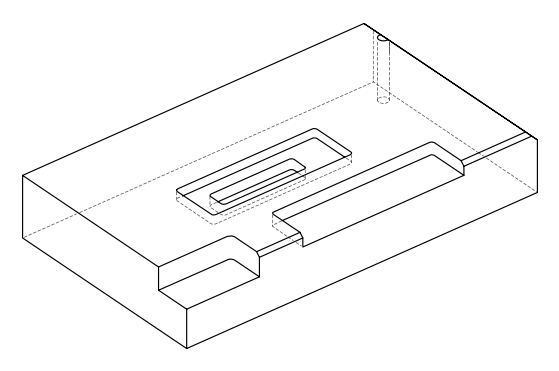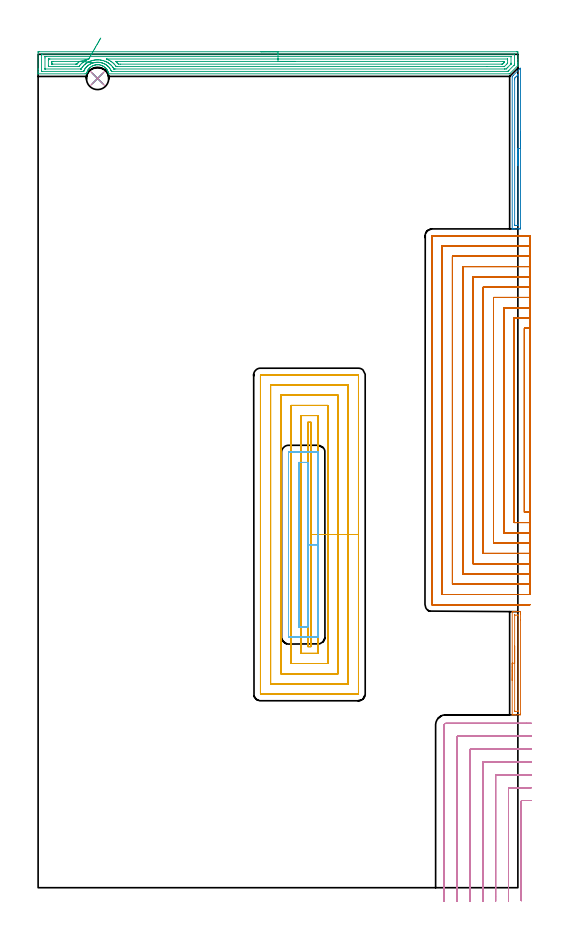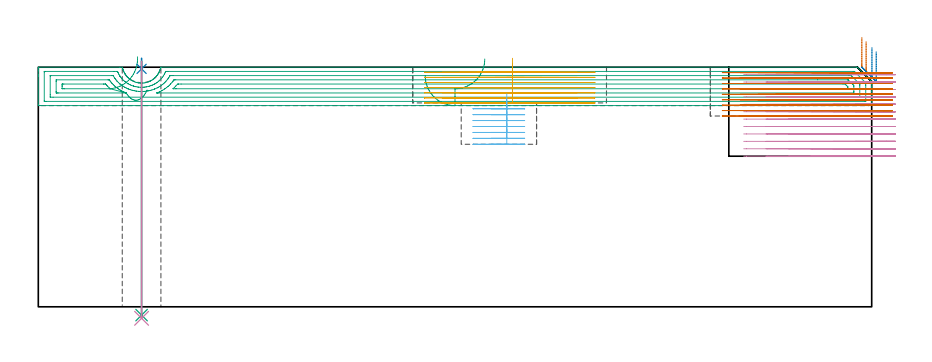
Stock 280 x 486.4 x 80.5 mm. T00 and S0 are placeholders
(PLAN: 10 operations, 6 tool changes, 168.1 min)
(1 AREA_MILL | FG_CHAMFER_SURFACE | UGT0205_001 | 1.14 min | 768 mm3)
(2 AREA_MILL_1 | FG_CHAMFER_SURFACE_1 | UGT0205_001 | 1.65 min | 1153 mm3)
(3 AREA_MILL_2 | FG_CHAMFER_SURFACE_2 | UGT0205_001 | 11.44 min | 23224 mm3)
(4 MILL_CORNER_NOTCH_RECTANGULAR | CORNER_NOTCH_RECTANGULAR | NXT0201_013 | Follow Part, ap 2.5, ae 75% | 20.59 min | 144567 mm3)
(5 MILL_RECTANGULAR_POCKET | POCKET_RECTANGULAR_STRAIGHT | UGT0201_125 | Follow Part, ap 1.975, ae 75% | 32.09 min | 151438 mm3)
(6 MILL_RECTANGULAR_POCKET_1 | POCKET_RECTANGULAR_STRAIGHT_1 | UGT0201_007 | Follow Part, ap 2, ae 75% | 7 min | 40608 mm3)
(7 MILL_SLOT | SLOT_PARTIAL_RECTANGULAR | UGT0201_007 | Follow Part, ap 2, ae 75% | 93.43 min | 198413 mm3)
(8 SPOT_DRILL | STEP1HOLE | NXT0321_9005460120000 | 0.03 min | 9 mm3)
(9 DRILL_THROUGH_HOLE_INTO_CENTER | STEP1HOLE | NXT0301_042 | 0.34 min | 3145 mm3)
(10 DRILL_TO_ENLARGE_THROUGH_HOLE | STEP1HOLE | NXT0301_101 | 0.35 min | 7382 mm3)
(TOOL UGT0205_001 | Chamfer Mill 20 x 3 x 45 deg. | D20 FL50 Z2)
(TOOL NXT0201_013 | ENDMILL 10mm | D10 FL30 Z4)
(TOOL UGT0201_125 | Carbide End Mill 7.9 | D7.9 FL15 Z4)
(TOOL UGT0201_007 | End Mill 8 mm | D8 FL19 Z4)
(TOOL NXT0321_9005460120000 | NC Spot Drill, 142deg, 12mm, Carbide, Uncoated | D12 PA142 FL30 Z2)
(TOOL NXT0301_042 | Carbide Drill 7.1mm [860.1-0710-057A1-MM 2214] | D7.1 PA140 FL85 Z2)
(TOOL NXT0301_101 | Carbide Drill 13mm [860.1-1300-104A1-MM 2214] | D13 PA140 FL123 Z2)
(OP 1 AREA_MILL)
G17 G21 G94 G90
T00 M6
G54
G17 G0 G90 X276.7 Y121. S1061 M3
G43 Z90.5 H0
G94 G1 Y121.038 Z89.628 F250.
Y121.152 Z88.763
Y121.341 Z87.912
Y121.603 Z87.08
Y121.937 Z86.274
Y122.34 Z85.5
Y122.809 Z84.764
Y123.34 Z84.072
Y123.929 Z83.429
Y124.572 Z82.839
Y125.264 Z82.308
Y126. Z81.84
Y126.774 Z81.437
Y127.58 Z81.103
Y128.412 Z80.841
Y129.264 Z80.652
Y130.128 Z80.538
Y131. Z80.5
Y160.928
X276.702 Y161.09 Z80.488
X276.762 Y161.093 Z80.43
X277.172 Y161.1 Z80.027
X277.52 Z79.679
X278.207 Z78.988
X279.443 Z77.754
X279.993 Z77.201
X280.611 Z76.584
X280.886 Y161.099 Z76.309
X281.492 Y161.094 Z75.704
X281.494 Y161.09 Z75.702
X281.499 Y160.482 Z75.701
X281.5 Y159.867 Z75.7
Y156.238
X281.499 Y101.518 Z75.701
X281.494 Y100.91 Z75.702
X281.492 Y100.906 Z75.704
X280.886 Y100.9 Z76.309
X280.611 Z76.584
X279.993 Z77.201
X278.55 Z78.646
X278.207 Z78.988
X277.52 Z79.679
X277.172 Z80.027
X276.764 Z80.427
X276.708 Z80.482
X276.703 Y100.907 Z80.488
X276.7 Y101.072 Z80.5
Y131.
X278.114 Z79.086
X278.115 Y158.787 Z79.085
X278.116 Y158.88 Z79.084
X278.121 Y159.065 Z79.079
X278.125 Y159.092 Z79.075
X278.132 Y159.094 Z79.068
X278.156 Y159.097 Z79.044
X278.207 Y159.099 Z78.993
X279.589 Z77.611
X279.993 Y159.095 Z77.207
X280.05 Y159.092 Z77.15
X280.079 Y159.088 Z77.121
X280.086 Y158.695 Z77.114
X280.085 Y103.213 Z77.115
X280.084 Y103.12 Z77.116
X280.079 Y102.936 Z77.121
X280.075 Y102.908 Z77.125
X280.068 Y102.906 Z77.132
X280.044 Y102.903 Z77.156
X279.993 Y102.901 Z77.207
X278.611 Z78.589
X278.207 Y102.905 Z78.993
X278.15 Y102.909 Z79.05
X278.121 Y102.913 Z79.079
X278.115 Y103.305 Z79.085
X278.114 Y131. Z79.086
Y131.872 Z79.124
Y132.737 Z79.238
Y133.588 Z79.426
Y134.42 Z79.689
Y135.226 Z80.023
Y136. Z80.425
Y136.736 Z80.894
Y137.428 Z81.425
Y138.071 Z82.015
Y138.66 Z82.658
Y139.192 Z83.35
Y139.66 Z84.086
Y140.063 Z84.86
Y140.397 Z85.666
Y140.659 Z86.498
Y140.848 Z87.349
Y140.962 Z88.214
Y141. Z89.086
G0 Z90.5
M5
M2
(OP 2 AREA_MILL_1)
G17 G21 G94 G90
T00 M6
G54
G17 G0 G90 X281.5 Y441.4 S1061 M3
G43 Z90.5 H0
Z85.7
G94 G1 Y441.362 Z84.828 F250.
Y441.248 Z83.964
Y441.059 Z83.112
Y440.797 Z82.28
Y440.463 Z81.474
Y440.06 Z80.7
Y439.591 Z79.964
Y439.06 Z79.272
Y438.471 Z78.629
Y437.828 Z78.04
Y437.136 Z77.508
Y436.4 Z77.04
Y435.626 Z76.637
Y434.82 Z76.303
Y433.988 Z76.041
Y433.136 Z75.852
Y432.271 Z75.738
Y431.4 Z75.7
Y385.36
X281.498 Y385.081 Z75.702
X281.491 Y384.507 Z75.705
X281.466 Y384.503 Z75.729
X280.886 Y384.5 Z76.308
X280.266 Z76.931
X279.993 Z77.204
X278.207 Z78.988
X277.661 Z79.538
X277.075 Z80.124
X276.751 Z80.44
X276.708 Z80.482
X276.703 Y384.507 Z80.488
X276.7 Y384.636 Z80.5
Y473.265
X276.704 Y473.505 Z80.49
X277.355 Y474.155 Z79.844
X281.215 Y478.015 Z75.983
X281.333 Y478.133 Z75.864
X281.492 Y478.288 Z75.706
X281.496 Y478.233 Z75.703
X281.5 Y478.071 Z75.7
Y478.015
Y431.4
X280.086 Z77.114
X280.085 Y386.771 Z77.115
X280.083 Y386.678 Z77.117
X280.077 Y386.51 Z77.123
X279.993 Y386.508 Z77.207
X279.463 Y386.501 Z77.737
X279.1 Y386.5 Z78.1
X278.571 Z78.629
X278.207 Y386.503 Z78.993
X278.155 Y386.506 Z79.045
X278.129 Y386.509 Z79.071
X278.121 Y386.587 Z79.079
X278.116 Y386.771 Z79.084
X278.115 Y386.863 Z79.085
X278.114 Y471.575 Z79.086
X278.12 Y472.374 Z79.08
X278.121 Y472.459 Z79.079
X278.207 Y472.551 Z78.993
X278.562 Y472.911 Z78.638
X278.914 Y473.265 Z78.286
X279.805 Y474.155 Z77.395
X279.9 Y474.249 Z77.3
X279.993 Y474.337 Z77.207
X280.079 Y474.414 Z77.121
X280.083 Y474.248 Z77.117
X280.085 Y474.155 Z77.115
X280.086 Y431.4 Z77.114
Y430.528 Z77.152
Y429.663 Z77.266
Y428.812 Z77.455
Y427.98 Z77.717
Y427.174 Z78.051
Y426.4 Z78.454
Y425.664 Z78.923
Y424.972 Z79.454
Y424.329 Z80.043
Y423.739 Z80.686
Y423.208 Z81.378
Y422.74 Z82.114
Y422.337 Z82.888
Y422.003 Z83.694
Y421.741 Z84.526
Y421.552 Z85.378
Y421.438 Z86.243
Y421.4 Z87.114
G0 Z90.5
M5
M2
(OP 3 AREA_MILL_2)
G17 G21 G94 G90
T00 M6
G54
G17 G0 G90 X130. Y487.9 S1061 M3
G43 Z90.5 H0
Z77.6
G94 G1 X130.038 Z76.728 F250.
X130.152 Z75.864
X130.341 Z75.012
X130.603 Z74.18
X130.937 Z73.374
X131.34 Z72.6
X131.808 Z71.864
X132.34 Z71.172
X132.929 Z70.529
X133.572 Z69.94
X134.264 Z69.409
X135. Z68.94
X135.774 Z68.537
X136.58 Z68.203
X137.412 Z67.941
X138.263 Z67.752
X139.128 Z67.638
X140. Z67.6
X279.38 Y487.899 Z67.601
X279.722 Y487.897 Z67.602
X279.99 Y487.893 Z67.604
X280. Y487.563 Z67.934
Y483.197 Z72.298
Y481.788 Z73.709
Y481.45 Z74.045
Y480.774 Z74.726
Y480.379 Z75.121
X279.99 Y479.793 Z75.704
X279.746 Y479.545 Z75.953
X275.36 Y475.16 Z80.34
X275.207 Y475.005 Z80.49
X274.913 Y475. Z80.5
X41.272
X41.148 Y475.003 Z80.489
X41.115 Y475.119 Z80.375
X41.103 Y475.166 Z80.329
X41.067 Y475.31 Z80.19
X41.018 Y475.5 Z80.
X40.93 Y475.803 Z79.697
X40.888 Y475.946 Z79.554
X40.758 Y476.26 Z79.238
X40.703 Y476.395 Z79.105
X40.583 Y476.647 Z78.852
X40.493 Y476.836 Z78.663
X40.418 Y476.967 Z78.532
X40.352 Y477.084 Z78.415
X40.275 Y477.216 Z78.28
X40.258 Y477.245 Z78.251
X40.079 Y477.52 Z77.974
X39.998 Y477.646 Z77.852
X39.938 Y477.726 Z77.774
X39.92 Y477.747 Z77.752
X39.741 Y477.957 Z77.54
X39.608 Y478.115 Z77.383
X39.552 Y478.181 Z77.317
X39.138 Y478.615 Z76.884
X39.105 Y478.645 Z76.853
X39.039 Y478.698 Z76.8
X38.667 Y478.997 Z76.502
X38.212 Y479.321 Z76.177
X37.911 Y479.504 Z75.994
X37.698 Y479.615 Z75.882
X37.619 Y479.657 Z75.841
X37.319 Y479.797 Z75.702
X37.252 Y479.822 Z75.674
X37.129 Y479.869 Z75.628
X36.875 Y479.967 Z75.532
X36.426 Y480.108 Z75.39
X35.981 Y480.214 Z75.286
X35.534 Y480.287 Z75.211
X35.088 Y480.331 Z75.162
X34.96 Y480.337 Z75.152
X34.865 Y480.344 Z75.148
X34.7 Z75.147
X34.646 Y480.345 Z75.15
X34.642
X34.598 Y480.343 Z75.149
X34.588 Y480.345 Z75.15
X34.528
X34.241 Y480.328 Z75.172
X34.194 Y480.325 Z75.175
X33.748 Y480.27 Z75.226
X33.678 Y480.256 Z75.237
X33.475 Y480.22 Z75.277
X33.3 Y480.186 Z75.309
X32.855 Y480.073 Z75.421
X32.405 Y479.924 Z75.574
X31.962 Y479.741 Z75.759
X31.891 Y479.705 Z75.795
X31.493 Y479.504 Z75.993
X31.069 Y479.243 Z76.255
X30.997 Y479.19 Z76.308
X30.659 Y478.941 Z76.559
X30.263 Y478.615 Z76.884
X30.176 Y478.533 Z76.966
X30.046 Y478.394 Z77.105
X29.808 Y478.139 Z77.361
X29.657 Y477.957 Z77.543
X29.465 Y477.726 Z77.774
X29.283 Y477.477 Z78.02
X29.21 Y477.361 Z78.138
X29.143 Y477.252 Z78.247
X29.086 Y477.16 Z78.337
X29.044 Y477.084 Z78.412
X28.905 Y476.835 Z78.663
X28.817 Y476.647 Z78.85
X28.697 Y476.394 Z79.105
X28.52 Y475.946 Z79.553
X28.51 Y475.915 Z79.583
X28.463 Y475.774 Z79.722
X28.391 Y475.555 Z79.943
X28.317 Y475.254 Z80.246
X28.262 Y475.007 Z80.492
X27.423 Y475. Z80.5
X0.173
X0.01 Y475.002 Z80.488
X0.003 Y475.128 Z80.364
X0. Y475.261 Z80.239
Y475.534 Z79.965
Y476.21 Z79.284
Y477.422 Z78.075
Y477.957 Z77.537
Y487.563 Z67.934
X0.004 Y487.835 Z67.663
X0.01 Y487.892 Z67.605
X0.07 Y487.899 Z67.599
X0.62 Y487.9 Z67.6
X140.
Y486.486 Z69.014
X277.802 Y486.485 Z69.015
X277.946 Y486.484 Z69.016
X277.98 Y486.481 Z69.019
X277.99 Y486.479 Z69.021
X277.993 Y486.47 Z69.03
X277.997 Y486.44 Z69.06
X278. Y486.293 Z69.207
Y481.053 Z74.447
X277.998 Y480.577 Z74.923
X277.994 Y480.378 Z75.122
X277.99 Y480.28 Z75.22
X277.98 Y480.241 Z75.259
X277.96 Y480.219 Z75.281
X277.593 Y479.843 Z75.657
X277.523 Y479.772 Z75.728
X274.834 Y477.084 Z78.416
X274.43 Y476.682 Z78.818
X274.291 Y476.547 Z78.953
X274.178 Y476.44 Z79.06
X274.144 Y476.421 Z79.079
X274.105 Y476.419 Z79.081
X274.02 Y476.416 Z79.084
X273.811 Y476.415 Z79.085
X43.506
X43.296
X42.955 Y476.419 Z79.081
X42.791 Y476.421 Z79.079
X42.612 Y476.813 Z78.687
X42.484 Y477.084 Z78.416
X42.368 Y477.322 Z78.178
X41.987 Y477.957 Z77.543
X41.719 Y478.356 Z77.144
X41.323 Y478.83 Z76.67
X40.825 Y479.364 Z76.136
X40.649 Y479.534 Z75.966
X40.439 Y479.703 Z75.797
X39.932 Y480.094 Z75.406
X39.646 Y480.298 Z75.202
X39.202 Y480.577 Z74.923
X39.039 Y480.67 Z74.83
X38.828 Y480.782 Z74.718
X38.371 Y480.993 Z74.508
X38.145 Y481.082 Z74.418
X37.814 Y481.208 Z74.292
X37.333 Y481.37 Z74.13
X37.252 Y481.395 Z74.105
X37.052 Y481.45 Z74.05
X36.358 Y481.597 Z73.903
X36.175 Y481.629 Z73.871
X35.786 Y481.684 Z73.816
X35.465 Y481.717 Z73.783
X35.165 Y481.743 Z73.757
X34.571 Y481.755 Z73.745
X34.271 Y481.744 Z73.756
X33.678 Y481.69 Z73.81
X33.458 Y481.665 Z73.836
X32.784 Y481.549 Z73.951
X32.7 Y481.532 Z73.968
X32.356 Y481.45 Z74.05
X31.994 Y481.349 Z74.151
X31.949 Y481.336 Z74.164
X31.891 Y481.315 Z74.185
X31.34 Y481.115 Z74.385
X30.997 Y480.972 Z74.528
X30.723 Y480.845 Z74.655
X30.194 Y480.577 Z74.923
X30.137 Y480.545 Z74.955
X30.124 Y480.537 Z74.963
X30.104 Y480.525 Z74.975
X29.601 Y480.195 Z75.305
X29.21 Y479.909 Z75.591
X29.094 Y479.818 Z75.682
X28.956 Y479.703 Z75.797
X28.618 Y479.409 Z76.091
X28.317 Y479.104 Z76.396
X28.185 Y478.959 Z76.541
X28.073 Y478.83 Z76.67
X27.783 Y478.479 Z77.021
X27.423 Y477.999 Z77.501
X27.407 Y477.973 Z77.527
X27.397 Y477.957 Z77.543
X27.087 Y477.412 Z78.088
X26.923 Y477.084 Z78.416
X26.797 Y476.822 Z78.678
X26.734 Y476.684 Z78.816
X26.663 Y476.529 Z78.971
X26.608 Y476.421 Z79.079
X26.53 Y476.419 Z79.081
X26.319 Y476.416 Z79.084
X25.637 Y476.414 Z79.086
X25.428
X2.198 Y476.415 Z79.085
X2.054 Y476.416 Z79.084
X2.02 Y476.419 Z79.081
X2.01 Y476.421 Z79.079
X2.007 Y476.43 Z79.07
X2.003 Y476.46 Z79.04
X2. Y476.607 Z78.893
Y486.213 Z69.287
X2.003 Y486.346 Z69.154
X2.007 Y486.452 Z69.048
X2.01 Y486.48 Z69.02
X2.023 Y486.481 Z69.019
X2.064 Y486.483 Z69.017
X2.406 Y486.485 Z69.015
X2.615 Y486.486 Z69.014
X140.
Y485.071 Z70.429
X275.807
X275.938 Y485.07 Z70.43
X275.974 Y485.067 Z70.433
X275.989 Y485.065 Z70.435
X275.992 Y485.055 Z70.445
X275.997 Y485.006 Z70.494
X275.999 Y484.943 Z70.557
X276. Y481.261 Z74.239
X275.997 Y480.919 Z74.581
X275.993 Y480.748 Z74.752
X275.99 Y480.707 Z74.793
X275.959 Y480.67 Z74.83
X275.876 Y480.577 Z74.923
X275.842 Y480.542 Z74.958
X275.807 Y480.506 Z74.994
X274.131 Y478.83 Z76.67
X273.634 Y478.334 Z77.166
X273.255 Y477.957 Z77.543
X273.19 Y477.894 Z77.606
X273.126 Y477.836 Z77.664
X272.363 Y477.829 Z77.671
X272.233
X45.293
X44.53
X44.399 Y477.831 Z77.669
X44.269 Y477.835 Z77.665
X44.243 Y477.839 Z77.661
X44.229 Y477.856 Z77.644
X44.204 Y477.893 Z77.607
X44.165 Y477.957 Z77.543
X43.842 Y478.502 Z76.998
X43.619 Y478.83 Z76.67
X43.506 Y478.992 Z76.508
X42.904 Y479.703 Z75.797
X42.612 Y480.019 Z75.481
X42.33 Y480.304 Z75.196
X42.017 Y480.577 Z74.923
X41.719 Y480.812 Z74.688
X41.35 Y481.091 Z74.409
X40.837 Y481.45 Z74.05
X40.825 Y481.458 Z74.042
X40.803 Y481.472 Z74.028
X40.388 Y481.715 Z73.785
X40.175 Y481.831 Z73.669
X39.932 Y481.956 Z73.544
X39.118 Y482.323 Z73.177
X39.039 Y482.355 Z73.145
X38.985 Y482.375 Z73.125
X38.145 Y482.657 Z72.843
X37.667 Y482.791 Z72.709
X37.252 Y482.883 Z72.617
X36.923 Y482.954 Z72.546
X36.539 Y483.02 Z72.48
X36.358 Y483.045 Z72.455
X35.522 Y483.141 Z72.359
X35.465 Y483.144 Z72.356
X34.594 Y483.175 Z72.325
X34.571 Y483.174 Z72.326
X34.143 Y483.155 Z72.345
X33.749 Y483.127 Z72.373
X33.678 Y483.12 Z72.38
X32.952 Y483.033 Z72.467
X32.784 Y483.005 Z72.495
X32.195 Y482.899 Z72.601
X31.891 Y482.828 Z72.672
X31.483 Y482.722 Z72.778
X30.997 Y482.575 Z72.925
X30.807 Y482.509 Z72.991
X30.288 Y482.323 Z73.177
X30.158 Y482.27 Z73.23
X30.104 Y482.247 Z73.253
X29.551 Y481.991 Z73.509
X29.21 Y481.817 Z73.683
X28.967 Y481.688 Z73.812
X28.574 Y481.45 Z74.05
X28.418 Y481.351 Z74.149
X28.317 Y481.283 Z74.217
X27.901 Y480.984 Z74.516
X27.423 Y480.617 Z74.883
X27.401 Y480.599 Z74.901
X27.376 Y480.577 Z74.923
X26.938 Y480.178 Z75.322
X26.53 Y479.761 Z75.739
X26.502 Y479.731 Z75.769
X26.479 Y479.703 Z75.797
X26.102 Y479.248 Z76.252
X25.781 Y478.83 Z76.67
X25.72 Y478.748 Z76.752
X25.637 Y478.63 Z76.87
X25.169 Y477.854 Z77.646
X25.157 Y477.836 Z77.664
X25.093 Y477.833 Z77.667
X25.006 Y477.83 Z77.67
X24.874 Y477.829 Z77.671
X24.743
X4.193
X4.062 Y477.83 Z77.67
X4.026 Y477.833 Z77.667
X4.011 Y477.835 Z77.665
X4.008 Y477.845 Z77.655
X4.003 Y477.894 Z77.606
X4.001 Y477.957 Z77.543
X4. Y484.259 Z71.241
X4.004 Y484.943 Z70.557
X4.007 Y485.037 Z70.463
X4.009 Y485.058 Z70.442
X4.022 Y485.065 Z70.435
X4.066 Y485.068 Z70.432
X4.193 Y485.07 Z70.43
X4.956 Y485.071 Z70.429
X140.
Y483.657 Z71.843
X273.86
X273.905 Y483.656 Z71.844
X273.951 Y483.654 Z71.846
X273.981 Y483.651 Z71.849
X273.99 Y483.617 Z71.883
X274. Y483.216 Z72.284
Y483.197 Z72.303
X273.999 Y481.45 Z74.05
X273.99 Y481.237 Z74.263
X273.977 Y481.137 Z74.363
X273.91 Y481.067 Z74.433
X273.719 Y480.871 Z74.629
X273.428 Y480.577 Z74.923
X273.279 Y480.427 Z75.073
X272.233 Y479.382 Z76.118
X272.115 Y479.272 Z76.228
X272.093 Y479.254 Z76.246
X272.072 Y479.25 Z76.25
X272.021 Y479.247 Z76.253
X271.81 Y479.244 Z76.256
X261.849 Y479.243 Z76.257
X46.186
X45.762 Y479.245 Z76.255
X45.647 Y479.247 Z76.253
X45.592 Y479.25 Z76.25
X45.549 Y479.277 Z76.223
X45.293 Y479.638 Z75.862
X45.24 Y479.703 Z75.797
X45.022 Y479.968 Z75.532
X44.49 Y480.577 Z74.923
X44.399 Y480.677 Z74.823
X44.01 Y481.073 Z74.427
X43.594 Y481.45 Z74.05
X43.506 Y481.526 Z73.974
X43.105 Y481.842 Z73.658
X42.612 Y482.197 Z73.303
X42.427 Y482.323 Z73.177
X41.719 Y482.771 Z72.729
X41.442 Y482.926 Z72.574
X40.911 Y483.197 Z72.303
X40.825 Y483.237 Z72.263
X40.749 Y483.271 Z72.229
X39.932 Y483.622 Z71.878
X39.889 Y483.642 Z71.858
X39.87 Y483.653 Z71.847
X39.878 Y483.654 Z71.846
X39.896 Y483.656 Z71.844
X39.932 Y483.657 Z71.843
X40.354
X140.
Y482.243 Z73.257
X271.421
X271.769 Y482.241 Z73.259
X271.943 Y482.238 Z73.262
X271.98 Y482.236 Z73.264
X271.99 Y482.215 Z73.285
X271.992 Y482.161 Z73.339
X271.994 Y481.683 Z73.817
X271.988 Y481.598 Z73.902
X271.947 Y481.553 Z73.947
X271.849 Y481.45 Z74.05
X271.598 Y481.197 Z74.303
X271.339 Y480.939 Z74.561
X271.152 Y480.76 Z74.74
X271.049 Y480.664 Z74.836
X270.364 Y480.657 Z74.843
X47.973
X47.08 Y480.658 Z74.842
X46.996 Y480.659 Z74.841
X46.8 Y480.664 Z74.836
X46.186 Y481.332 Z74.168
X46.073 Y481.45 Z74.05
X45.711 Y481.819 Z73.681
X45.293 Y482.222 Z73.278
X45.29 Y482.231 Z73.269
X45.293 Y482.236 Z73.264
X45.38 Y482.238 Z73.262
X46.186 Y482.243 Z73.257
X46.268
X140.
X140.872 Z73.295
X141.736 Z73.409
X142.588 Z73.598
X143.42 Z73.86
X144.226 Z74.194
X145. Z74.597
X145.736 Z75.065
X146.428 Z75.596
X147.071 Z76.186
X147.66 Z76.829
X148.191 Z77.521
X148.66 Z78.257
X149.063 Z79.031
X149.397 Z79.837
X149.659 Z80.669
X149.848 Z81.52
X149.962 Z82.385
X150. Z83.257
G0 Z90.5
X36.55 Y495.893
Z72.847
G1 X36.252 Y495.373 Z72.214
X35.927 Y494.806 Z71.635
X35.579 Y494.198 Z71.116
X35.21 Y493.553 Z70.659
X34.822 Y492.876 Z70.269
X34.419 Y492.171 Z69.949
X34.003 Y491.446 Z69.7
X33.578 Y490.704 Z69.526
X33.148 Y489.952 Z69.426
X32.715 Y489.195 Z69.403
X32.282 Y488.439 Z69.455
X31.853 Y487.69 Z69.583
X31.431 Y486.954 Z69.786
X31.02 Y486.236 Z70.063
X30.623 Y485.541 Z70.41
X30.242 Y484.876 Z70.825
X29.88 Y484.244 Z71.306
X29.54 Y483.651 Z71.849
X29.539 Y483.649 Z71.851
X29.21 Y483.516 Z71.984
X28.985 Y483.417 Z72.083
X28.491 Y483.197 Z72.303
X28.374 Y483.14 Z72.36
X28.317 Y483.111 Z72.389
X27.794 Y482.834 Z72.666
X27.423 Y482.615 Z72.885
X27.241 Y482.502 Z72.998
X26.964 Y482.323 Z73.177
X26.71 Y482.147 Z73.353
X26.53 Y482.017 Z73.483
X26.207 Y481.766 Z73.734
X25.814 Y481.45 Z74.05
X25.637 Y481.297 Z74.203
X25.259 Y480.946 Z74.554
X24.899 Y480.577 Z74.923
X24.825 Y480.497 Z75.003
X24.743 Y480.406 Z75.094
X24.422 Y480.017 Z75.483
X24.175 Y479.703 Z75.797
X24.035 Y479.522 Z75.978
X23.85 Y479.28 Z76.22
X23.817 Y479.249 Z76.251
X23.796 Y479.247 Z76.253
X23.744 Y479.245 Z76.255
X23.639 Y479.243 Z76.257
X23.428
X6.14
X6.095 Y479.244 Z76.256
X6.049 Y479.246 Z76.254
X6.019 Y479.249 Z76.251
X6.01 Y479.283 Z76.217
X6. Y479.684 Z75.816
Y479.703 Z75.797
Y483.177 Z72.323
Y483.197 Z72.303
X6.008 Y483.623 Z71.877
X6.009 Y483.645 Z71.855
X6.038 Y483.65 Z71.85
X6.12 Y483.654 Z71.846
X6.245 Y483.656 Z71.844
X6.403 Y483.657 Z71.843
X6.874
X29.361
X29.482 Y483.656 Z71.844
X29.535 Y483.653 Z71.847
X29.54 Y483.651 Z71.849
X24.12 Y482.235 Z73.265
X24.116 Y482.23 Z73.27
X24.105 Y482.217 Z73.283
X23.85 Y481.976 Z73.524
X23.327 Y481.45 Z74.05
X23.149 Y481.261 Z74.239
X22.956 Y481.049 Z74.451
X22.734 Y480.794 Z74.706
X22.641 Y480.69 Z74.81
X22.615 Y480.664 Z74.836
X22.569 Y480.662 Z74.838
X22.468 Y480.659 Z74.841
X22.063 Y480.657 Z74.843
X21.981
X8.579
X8.231 Y480.659 Z74.841
X8.057 Y480.662 Z74.838
X8.02 Y480.664 Z74.836
X8.01 Y480.685 Z74.815
X8.008 Y480.739 Z74.761
X8.001 Y481.222 Z74.278
X8. Y481.45 Z74.05
X8.002 Y482.094 Z73.406
X8.007 Y482.188 Z73.312
X8.011 Y482.236 Z73.264
X8.053 Y482.238 Z73.262
X8.255 Y482.241 Z73.259
X8.661 Y482.243 Z73.257
X8.743
X23.85
X23.933 Y482.242 Z73.258
X24.098 Y482.237 Z73.263
X24.12 Y482.235 Z73.265
X24.983 Y482.169 Z73.369
X25.835 Y482.104 Z73.549
X26.667 Y482.04 Z73.802
X27.474 Y481.978 Z74.126
X28.25 Y481.919 Z74.521
X28.989 Y481.862 Z74.981
X29.685 Y481.809 Z75.505
X30.333 Y481.76 Z76.087
X30.928 Y481.714 Z76.723
X31.465 Y481.673 Z77.41
X31.94 Y481.636 Z78.14
X32.35 Y481.605 Z78.909
X32.692 Y481.579 Z79.712
X32.963 Y481.558 Z80.541
X33.161 Y481.543 Z81.39
X33.284 Y481.534 Z82.254
X33.331 Y481.53 Z83.125
X33.303 Y481.532 Z83.997
G0 Z90.5
M5
M2
(OP 4 MILL_CORNER_NOTCH_RECTANGULAR)
G17 G21 G94 G90
T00 M6
G54
G17 G0 G90 X288. Y50.9 S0 M3
G43 Z90.5 H0
Z78.008
G94 G1 X285. F250.
X282.495 F500.
G3 X282. Y50.405 R0.5
G1 Y-4.583
Y-7.583 F250.
G0 Z90.5
X288. Y58.4
Z78.008
G1 X285.
X274.996 F500.
G3 X274.5 Y57.904 R0.5
G1 Y-5.
Y-8. F250.
G0 Z90.5
X288. Y65.9
Z78.008
G1 X285.
X267.496 F500.
G3 X267. Y65.404 R0.5
G1 Y-5.
Y-8. F250.
G0 Z90.5
X288. Y73.4
Z78.008
G1 X285.
X259.996 F500.
G3 X259.5 Y72.904 R0.5
G1 Y-5.
Y-8. F250.
G0 Z90.5
X288. Y80.9
Z78.008
G1 X285.
X252.496 F500.
G3 X252. Y80.404 R0.5
G1 Y-5.
Y-8. F250.
G0 Z90.5
X288. Y88.4
Z78.008
G1 X285.
X244.996 F500.
G3 X244.5 Y87.904 R0.5
G1 Y-5.
Y-8. F250.
G0 Z90.5
X288. Y95.9
Z78.008
G1 X285.
X237.9 F500.
G3 X237. Y95. R0.9
G1 Y-5.
Y-8. F250.
G0 Z90.5
X288. Y50.9
Z75.517
G1 X285.
X282.495 F500.
G3 X282. Y50.405 R0.5
G1 Y-4.583
Y-7.583 F250.
G0 Z90.5
X288. Y58.4
Z75.517
G1 X285.
X274.996 F500.
G3 X274.5 Y57.904 R0.5
G1 Y-5.
Y-8. F250.
G0 Z90.5
X288. Y65.9
Z75.517
G1 X285.
X267.496 F500.
G3 X267. Y65.404 R0.5
G1 Y-5.
Y-8. F250.
G0 Z90.5
X288. Y73.4
Z75.517
G1 X285.
X259.996 F500.
G3 X259.5 Y72.904 R0.5
G1 Y-5.
Y-8. F250.
G0 Z90.5
X288. Y80.9
Z75.517
G1 X285.
X252.496 F500.
G3 X252. Y80.404 R0.5
G1 Y-5.
Y-8. F250.
G0 Z90.5
X288. Y88.4
Z75.517
G1 X285.
X244.996 F500.
G3 X244.5 Y87.904 R0.5
G1 Y-5.
Y-8. F250.
G0 Z90.5
X288. Y95.9
Z75.517
G1 X285.
X237.9 F500.
G3 X237. Y95. R0.9
G1 Y-5.
Y-8. F250.
G0 Z90.5
X288. Y50.9
Z73.025
G1 X285.
X282.495 F500.
G3 X282. Y50.405 R0.5
G1 Y-4.583
Y-7.583 F250.
G0 Z90.5
X288. Y58.4
Z73.025
G1 X285.
X274.996 F500.
G3 X274.5 Y57.904 R0.5
G1 Y-5.
Y-8. F250.
G0 Z90.5
X288. Y65.9
Z73.025
G1 X285.
X267.496 F500.
G3 X267. Y65.404 R0.5
G1 Y-5.
Y-8. F250.
G0 Z90.5
X288. Y73.4
Z73.025
G1 X285.
X259.996 F500.
G3 X259.5 Y72.904 R0.5
G1 Y-5.
Y-8. F250.
G0 Z90.5
X288. Y80.9
Z73.025
G1 X285.
X252.496 F500.
G3 X252. Y80.404 R0.5
G1 Y-5.
Y-8. F250.
G0 Z90.5
X288. Y88.4
Z73.025
G1 X285.
X244.996 F500.
G3 X244.5 Y87.904 R0.5
G1 Y-5.
Y-8. F250.
G0 Z90.5
X288. Y95.9
Z73.025
G1 X285.
X237.9 F500.
G3 X237. Y95. R0.9
G1 Y-5.
Y-8. F250.
G0 Z90.5
X288. Y50.9
Z70.533
G1 X285.
X282.495 F500.
G3 X282. Y50.405 R0.5
G1 Y-4.583
Y-7.583 F250.
G0 Z90.5
X288. Y58.4
Z70.533
G1 X285.
X274.996 F500.
G3 X274.5 Y57.904 R0.5
G1 Y-5.
Y-8. F250.
G0 Z90.5
X288. Y65.9
Z70.533
G1 X285.
X267.496 F500.
G3 X267. Y65.404 R0.5
G1 Y-5.
Y-8. F250.
G0 Z90.5
X288. Y73.4
Z70.533
G1 X285.
X259.996 F500.
G3 X259.5 Y72.904 R0.5
G1 Y-5.
Y-8. F250.
G0 Z90.5
X288. Y80.9
Z70.533
G1 X285.
X252.496 F500.
G3 X252. Y80.404 R0.5
G1 Y-5.
Y-8. F250.
G0 Z90.5
X288. Y88.4
Z70.533
G1 X285.
X244.996 F500.
G3 X244.5 Y87.904 R0.5
G1 Y-5.
Y-8. F250.
G0 Z90.5
X288. Y95.9
Z70.533
G1 X285.
X237.9 F500.
G3 X237. Y95. R0.9
G1 Y-5.
Y-8. F250.
G0 Z90.5
X288. Y50.9
Z68.042
G1 X285.
X282.495 F500.
G3 X282. Y50.405 R0.5
G1 Y-4.583
Y-7.583 F250.
G0 Z90.5
X288. Y58.4
Z68.042
G1 X285.
X274.996 F500.
G3 X274.5 Y57.904 R0.5
G1 Y-5.
Y-8. F250.
G0 Z90.5
X288. Y65.9
Z68.042
G1 X285.
X267.496 F500.
G3 X267. Y65.404 R0.5
G1 Y-5.
Y-8. F250.
G0 Z90.5
X288. Y73.4
Z68.042
G1 X285.
X259.996 F500.
G3 X259.5 Y72.904 R0.5
G1 Y-5.
Y-8. F250.
G0 Z90.5
X288. Y80.9
Z68.042
G1 X285.
X252.496 F500.
G3 X252. Y80.404 R0.5
G1 Y-5.
Y-8. F250.
G0 Z90.5
X288. Y88.4
Z68.042
G1 X285.
X244.996 F500.
G3 X244.5 Y87.904 R0.5
G1 Y-5.
Y-8. F250.
G0 Z90.5
X288. Y95.9
Z68.042
G1 X285.
X237.9 F500.
G3 X237. Y95. R0.9
G1 Y-5.
Y-8. F250.
G0 Z90.5
X288. Y50.9
Z65.55
G1 X285.
X282.495 F500.
G3 X282. Y50.405 R0.5
G1 Y-4.583
Y-7.583 F250.
G0 Z90.5
X288. Y58.4
Z65.55
G1 X285.
X274.996 F500.
G3 X274.5 Y57.904 R0.5
G1 Y-5.
Y-8. F250.
G0 Z90.5
X288. Y65.9
Z65.55
G1 X285.
X267.496 F500.
G3 X267. Y65.404 R0.5
G1 Y-5.
Y-8. F250.
G0 Z90.5
X288. Y73.4
Z65.55
G1 X285.
X259.996 F500.
G3 X259.5 Y72.904 R0.5
G1 Y-5.
Y-8. F250.
G0 Z90.5
X288. Y80.9
Z65.55
G1 X285.
X252.496 F500.
G3 X252. Y80.404 R0.5
G1 Y-5.
Y-8. F250.
G0 Z90.5
X288. Y88.4
Z65.55
G1 X285.
X244.996 F500.
G3 X244.5 Y87.904 R0.5
G1 Y-5.
Y-8. F250.
G0 Z90.5
X288. Y95.9
Z65.55
G1 X285.
X237.9 F500.
G3 X237. Y95. R0.9
G1 Y-5.
Y-8. F250.
G0 Z90.5
X288. Y50.9
Z63.058
G1 X285.
X282.495 F500.
G3 X282. Y50.405 R0.5
G1 Y-4.583
Y-7.583 F250.
G0 Z90.5
X288. Y58.4
Z63.058
G1 X285.
X274.996 F500.
G3 X274.5 Y57.904 R0.5
G1 Y-5.
Y-8. F250.
G0 Z90.5
X288. Y65.9
Z63.058
G1 X285.
X267.496 F500.
G3 X267. Y65.404 R0.5
G1 Y-5.
Y-8. F250.
G0 Z90.5
X288. Y73.4
Z63.058
G1 X285.
X259.996 F500.
G3 X259.5 Y72.904 R0.5
G1 Y-5.
Y-8. F250.
G0 Z90.5
X288. Y80.9
Z63.058
G1 X285.
X252.496 F500.
G3 X252. Y80.404 R0.5
G1 Y-5.
Y-8. F250.
G0 Z90.5
X288. Y88.4
Z63.058
G1 X285.
X244.996 F500.
G3 X244.5 Y87.904 R0.5
G1 Y-5.
Y-8. F250.
G0 Z90.5
X288. Y95.9
Z63.058
G1 X285.
X237.9 F500.
G3 X237. Y95. R0.9
G1 Y-5.
Y-8. F250.
G0 Z90.5
X288. Y50.9
Z60.567
G1 X285.
X282.495 F500.
G3 X282. Y50.405 R0.5
G1 Y-4.583
Y-7.583 F250.
G0 Z90.5
X288. Y58.4
Z60.567
G1 X285.
X274.996 F500.
G3 X274.5 Y57.904 R0.5
G1 Y-5.
Y-8. F250.
G0 Z90.5
X288. Y65.9
Z60.567
G1 X285.
X267.496 F500.
G3 X267. Y65.404 R0.5
G1 Y-5.
Y-8. F250.
G0 Z90.5
X288. Y73.4
Z60.567
G1 X285.
X259.996 F500.
G3 X259.5 Y72.904 R0.5
G1 Y-5.
Y-8. F250.
G0 Z90.5
X288. Y80.9
Z60.567
G1 X285.
X252.496 F500.
G3 X252. Y80.404 R0.5
G1 Y-5.
Y-8. F250.
G0 Z90.5
X288. Y88.4
Z60.567
G1 X285.
X244.996 F500.
G3 X244.5 Y87.904 R0.5
G1 Y-5.
Y-8. F250.
G0 Z90.5
X288. Y95.9
Z60.567
G1 X285.
X237.9 F500.
G3 X237. Y95. R0.9
G1 Y-5.
Y-8. F250.
G0 Z90.5
X288. Y50.9
Z58.075
G1 X285.
X282.495 F500.
G3 X282. Y50.405 R0.5
G1 Y-4.583
Y-7.583 F250.
G0 Z90.5
X288. Y58.4
Z58.075
G1 X285.
X274.996 F500.
G3 X274.5 Y57.904 R0.5
G1 Y-5.
Y-8. F250.
G0 Z90.5
X288. Y65.9
Z58.075
G1 X285.
X267.496 F500.
G3 X267. Y65.404 R0.5
G1 Y-5.
Y-8. F250.
G0 Z90.5
X288. Y73.4
Z58.075
G1 X285.
X259.996 F500.
G3 X259.5 Y72.904 R0.5
G1 Y-5.
Y-8. F250.
G0 Z90.5
X288. Y80.9
Z58.075
G1 X285.
X252.496 F500.
G3 X252. Y80.404 R0.5
G1 Y-5.
Y-8. F250.
G0 Z90.5
X288. Y88.4
Z58.075
G1 X285.
X244.996 F500.
G3 X244.5 Y87.904 R0.5
G1 Y-5.
Y-8. F250.
G0 Z90.5
X288. Y95.9
Z58.075
G1 X285.
X237.9 F500.
G3 X237. Y95. R0.9
G1 Y-5.
Y-8. F250.
G0 Z90.5
X288. Y50.9
Z55.583
G1 X285.
X282.495 F500.
G3 X282. Y50.405 R0.5
G1 Y-4.583
Y-7.583 F250.
G0 Z90.5
X288. Y58.4
Z55.583
G1 X285.
X274.996 F500.
G3 X274.5 Y57.904 R0.5
G1 Y-5.
Y-8. F250.
G0 Z90.5
X288. Y65.9
Z55.583
G1 X285.
X267.496 F500.
G3 X267. Y65.404 R0.5
G1 Y-5.
Y-8. F250.
G0 Z90.5
X288. Y73.4
Z55.583
G1 X285.
X259.996 F500.
G3 X259.5 Y72.904 R0.5
G1 Y-5.
Y-8. F250.
G0 Z90.5
X288. Y80.9
Z55.583
G1 X285.
X252.496 F500.
G3 X252. Y80.404 R0.5
G1 Y-5.
Y-8. F250.
G0 Z90.5
X288. Y88.4
Z55.583
G1 X285.
X244.996 F500.
G3 X244.5 Y87.904 R0.5
G1 Y-5.
Y-8. F250.
G0 Z90.5
X288. Y95.9
Z55.583
G1 X285.
X237.9 F500.
G3 X237. Y95. R0.9
G1 Y-5.
Y-8. F250.
G0 Z90.5
X288. Y50.9
Z53.092
G1 X285.
X282.495 F500.
G3 X282. Y50.405 R0.5
G1 Y-4.583
Y-7.583 F250.
G0 Z90.5
X288. Y58.4
Z53.092
G1 X285.
X274.996 F500.
G3 X274.5 Y57.904 R0.5
G1 Y-5.
Y-8. F250.
G0 Z90.5
X288. Y65.9
Z53.092
G1 X285.
X267.496 F500.
G3 X267. Y65.404 R0.5
G1 Y-5.
Y-8. F250.
G0 Z90.5
X288. Y73.4
Z53.092
G1 X285.
X259.996 F500.
G3 X259.5 Y72.904 R0.5
G1 Y-5.
Y-8. F250.
G0 Z90.5
X288. Y80.9
Z53.092
G1 X285.
X252.496 F500.
G3 X252. Y80.404 R0.5
G1 Y-5.
Y-8. F250.
G0 Z90.5
X288. Y88.4
Z53.092
G1 X285.
X244.996 F500.
G3 X244.5 Y87.904 R0.5
G1 Y-5.
Y-8. F250.
G0 Z90.5
X288. Y95.9
Z53.092
G1 X285.
X237.9 F500.
G3 X237. Y95. R0.9
G1 Y-5.
Y-8. F250.
G0 Z90.5
X288. Y50.9
Z50.6
G1 X285.
X282.495 F500.
G3 X282. Y50.405 R0.5
G1 Y-4.583
Y-7.583 F250.
G0 Z90.5
X288. Y58.4
Z50.6
G1 X285.
X274.996 F500.
G3 X274.5 Y57.904 R0.5
G1 Y-5.
Y-8. F250.
G0 Z90.5
X288. Y65.9
Z50.6
G1 X285.
X267.496 F500.
G3 X267. Y65.404 R0.5
G1 Y-5.
Y-8. F250.
G0 Z90.5
X288. Y73.4
Z50.6
G1 X285.
X259.996 F500.
G3 X259.5 Y72.904 R0.5
G1 Y-5.
Y-8. F250.
G0 Z90.5
X288. Y80.9
Z50.6
G1 X285.
X252.496 F500.
G3 X252. Y80.404 R0.5
G1 Y-5.
Y-8. F250.
G0 Z90.5
X288. Y88.4
Z50.6
G1 X285.
X244.996 F500.
G3 X244.5 Y87.904 R0.5
G1 Y-5.
Y-8. F250.
G0 Z90.5
X288. Y95.9
Z50.6
G1 X285.
X237.9 F500.
G3 X237. Y95. R0.9
G1 Y-5.
Y-8. F250.
G0 Z90.5
M5
M2
(OP 5 MILL_RECTANGULAR_POCKET)
G17 G21 G94 G90
T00 M6
G54
G17 G0 G90 X159.3 Y188.556 S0 M3
G43 Z90.5 H0
Z83.5
G94 G1 Y206.15 Z78.786 F250.
Y271.6 F500.
X157.4
Y140.7
X159.3
Y206.15
X163.25
Y275.55
X153.45
Y136.75
X163.25
Y206.15
X169.175
Y281.475
X147.525
Y130.825
X169.175
Y206.15
X175.1
Y287.4
X141.6
Y124.9
X175.1
Y206.15
X181.025
Y293.325
X135.675
Y118.975
X181.025
Y206.15
X186.95
Y299.2
X186.952 Y299.23
X186.93 Y299.252
X186.9 Y299.25
X129.8
X129.77 Y299.252
X129.748 Y299.23
X129.75 Y299.2
Y113.1
X129.748 Y113.07
X129.77 Y113.048
X129.8 Y113.05
X186.9
X186.93 Y113.048
X186.952 Y113.07
X186.95 Y113.1
Y206.15
Y207.15
G0 X159.3 Y188.556 Z81.786
G1 Y206.15 Z77.071 F250.
Y271.6 F500.
X157.4
Y140.7
X159.3
Y206.15
X163.25
Y275.55
X153.45
Y136.75
X163.25
Y206.15
X169.175
Y281.475
X147.525
Y130.825
X169.175
Y206.15
X175.1
Y287.4
X141.6
Y124.9
X175.1
Y206.15
X181.025
Y293.325
X135.675
Y118.975
X181.025
Y206.15
X186.95
Y299.2
X186.952 Y299.23
X186.93 Y299.252
X186.9 Y299.25
X129.8
X129.77 Y299.252
X129.748 Y299.23
X129.75 Y299.2
Y113.1
X129.748 Y113.07
X129.77 Y113.048
X129.8 Y113.05
X186.9
X186.93 Y113.048
X186.952 Y113.07
X186.95 Y113.1
Y206.15
Y207.15
G0 X159.3 Y188.556 Z80.071
G1 Y206.15 Z75.357 F250.
Y271.6 F500.
X157.4
Y140.7
X159.3
Y206.15
X163.25
Y275.55
X153.45
Y136.75
X163.25
Y206.15
X169.175
Y281.475
X147.525
Y130.825
X169.175
Y206.15
X175.1
Y287.4
X141.6
Y124.9
X175.1
Y206.15
X181.025
Y293.325
X135.675
Y118.975
X181.025
Y206.15
X186.95
Y299.2
X186.952 Y299.23
X186.93 Y299.252
X186.9 Y299.25
X129.8
X129.77 Y299.252
X129.748 Y299.23
X129.75 Y299.2
Y113.1
X129.748 Y113.07
X129.77 Y113.048
X129.8 Y113.05
X186.9
X186.93 Y113.048
X186.952 Y113.07
X186.95 Y113.1
Y206.15
Y207.15
G0 X159.3 Y188.556 Z78.357
G1 Y206.15 Z73.643 F250.
Y271.6 F500.
X157.4
Y140.7
X159.3
Y206.15
X163.25
Y275.55
X153.45
Y136.75
X163.25
Y206.15
X169.175
Y281.475
X147.525
Y130.825
X169.175
Y206.15
X175.1
Y287.4
X141.6
Y124.9
X175.1
Y206.15
X181.025
Y293.325
X135.675
Y118.975
X181.025
Y206.15
X186.95
Y299.2
X186.952 Y299.23
X186.93 Y299.252
X186.9 Y299.25
X129.8
X129.77 Y299.252
X129.748 Y299.23
X129.75 Y299.2
Y113.1
X129.748 Y113.07
X129.77 Y113.048
X129.8 Y113.05
X186.9
X186.93 Y113.048
X186.952 Y113.07
X186.95 Y113.1
Y206.15
Y207.15
G0 X159.3 Y188.556 Z76.643
G1 Y206.15 Z71.929 F250.
Y271.6 F500.
X157.4
Y140.7
X159.3
Y206.15
X163.25
Y275.55
X153.45
Y136.75
X163.25
Y206.15
X169.175
Y281.475
X147.525
Y130.825
X169.175
Y206.15
X175.1
Y287.4
X141.6
Y124.9
X175.1
Y206.15
X181.025
Y293.325
X135.675
Y118.975
X181.025
Y206.15
X186.95
Y299.2
X186.952 Y299.23
X186.93 Y299.252
X186.9 Y299.25
X129.8
X129.77 Y299.252
X129.748 Y299.23
X129.75 Y299.2
Y113.1
X129.748 Y113.07
X129.77 Y113.048
X129.8 Y113.05
X186.9
X186.93 Y113.048
X186.952 Y113.07
X186.95 Y113.1
Y206.15
Y207.15
G0 X159.3 Y188.556 Z74.929
G1 Y206.15 Z70.214 F250.
Y271.6 F500.
X157.4
Y140.7
X159.3
Y206.15
X163.25
Y275.55
X153.45
Y136.75
X163.25
Y206.15
X169.175
Y281.475
X147.525
Y130.825
X169.175
Y206.15
X175.1
Y287.4
X141.6
Y124.9
X175.1
Y206.15
X181.025
Y293.325
X135.675
Y118.975
X181.025
Y206.15
X186.95
Y299.2
X186.952 Y299.23
X186.93 Y299.252
X186.9 Y299.25
X129.8
X129.77 Y299.252
X129.748 Y299.23
X129.75 Y299.2
Y113.1
X129.748 Y113.07
X129.77 Y113.048
X129.8 Y113.05
X186.9
X186.93 Y113.048
X186.952 Y113.07
X186.95 Y113.1
Y206.15
Y207.15
G0 X159.3 Y188.556 Z73.214
G1 Y206.15 Z68.5 F250.
Y271.6 F500.
X157.4
Y140.7
X159.3
Y206.15
X163.25
Y275.55
X153.45
Y136.75
X163.25
Y206.15
X169.175
Y281.475
X147.525
Y130.825
X169.175
Y206.15
X175.1
Y287.4
X141.6
Y124.9
X175.1
Y206.15
X181.025
Y293.325
X135.675
Y118.975
X181.025
Y206.15
X186.95
Y299.2
X186.952 Y299.23
X186.93 Y299.252
X186.9 Y299.25
X129.8
X129.77 Y299.252
X129.748 Y299.23
X129.75 Y299.2
Y113.1
X129.748 Y113.07
X129.77 Y113.048
X129.8 Y113.05
X186.9
X186.93 Y113.048
X186.952 Y113.07
X186.95 Y113.1
Y206.15
Y207.15
G0 Z90.5
M5
M2
(OP 6 MILL_RECTANGULAR_POCKET_1)
G17 G21 G94 G90
T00 M6
G54
G17 G0 G90 X157.4 Y181.568 S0 M3
G43 Z90.5 H0
Z71.546
G94 G1 Y200.2 Z66.554 F250.
Y248.2 F500.
X152.1
Y152.2
X157.4
Y200.2
X163.4
Y254.1
X163.395 Y254.155
X163.355 Y254.195
X163.3 Y254.2
X146.2
X146.145 Y254.195
X146.105 Y254.155
X146.1 Y254.1
Y146.3
X146.105 Y146.245
X146.145 Y146.205
X146.2 Y146.2
X163.3
X163.355 Y146.205
X163.395 Y146.245
X163.4 Y146.3
Y200.2
Y201.2
G0 X157.4 Y181.568 Z69.554
G1 Y200.2 Z64.562 F250.
Y248.2 F500.
X152.1
Y152.2
X157.4
Y200.2
X163.4
Y254.1
X163.395 Y254.155
X163.355 Y254.195
X163.3 Y254.2
X146.2
X146.145 Y254.195
X146.105 Y254.155
X146.1 Y254.1
Y146.3
X146.105 Y146.245
X146.145 Y146.205
X146.2 Y146.2
X163.3
X163.355 Y146.205
X163.395 Y146.245
X163.4 Y146.3
Y200.2
Y201.2
G0 X157.4 Y181.568 Z67.562
G1 Y200.2 Z62.569 F250.
Y248.2 F500.
X152.1
Y152.2
X157.4
Y200.2
X163.4
Y254.1
X163.395 Y254.155
X163.355 Y254.195
X163.3 Y254.2
X146.2
X146.145 Y254.195
X146.105 Y254.155
X146.1 Y254.1
Y146.3
X146.105 Y146.245
X146.145 Y146.205
X146.2 Y146.2
X163.3
X163.355 Y146.205
X163.395 Y146.245
X163.4 Y146.3
Y200.2
Y201.2
G0 X157.4 Y181.568 Z65.569
G1 Y200.2 Z60.577 F250.
Y248.2 F500.
X152.1
Y152.2
X157.4
Y200.2
X163.4
Y254.1
X163.395 Y254.155
X163.355 Y254.195
X163.3 Y254.2
X146.2
X146.145 Y254.195
X146.105 Y254.155
X146.1 Y254.1
Y146.3
X146.105 Y146.245
X146.145 Y146.205
X146.2 Y146.2
X163.3
X163.355 Y146.205
X163.395 Y146.245
X163.4 Y146.3
Y200.2
Y201.2
G0 X157.4 Y181.568 Z63.577
G1 Y200.2 Z58.585 F250.
Y248.2 F500.
X152.1
Y152.2
X157.4
Y200.2
X163.4
Y254.1
X163.395 Y254.155
X163.355 Y254.195
X163.3 Y254.2
X146.2
X146.145 Y254.195
X146.105 Y254.155
X146.1 Y254.1
Y146.3
X146.105 Y146.245
X146.145 Y146.205
X146.2 Y146.2
X163.3
X163.355 Y146.205
X163.395 Y146.245
X163.4 Y146.3
Y200.2
Y201.2
G0 X157.4 Y181.568 Z61.585
G1 Y200.2 Z56.592 F250.
Y248.2 F500.
X152.1
Y152.2
X157.4
Y200.2
X163.4
Y254.1
X163.395 Y254.155
X163.355 Y254.195
X163.3 Y254.2
X146.2
X146.145 Y254.195
X146.105 Y254.155
X146.1 Y254.1
Y146.3
X146.105 Y146.245
X146.145 Y146.205
X146.2 Y146.2
X163.3
X163.355 Y146.205
X163.395 Y146.245
X163.4 Y146.3
Y200.2
Y201.2
G0 X157.4 Y181.568 Z59.592
G1 Y200.2 Z54.6 F250.
Y248.2 F500.
X152.1
Y152.2
X157.4
Y200.2
X163.4
Y254.1
X163.395 Y254.155
X163.355 Y254.195
X163.3 Y254.2
X146.2
X146.145 Y254.195
X146.105 Y254.155
X146.1 Y254.1
Y146.3
X146.105 Y146.245
X146.145 Y146.205
X146.2 Y146.2
X163.3
X163.355 Y146.205
X163.395 Y146.245
X163.4 Y146.3
Y200.2
Y201.2
G0 Z90.5
M5
M2
(OP 7 MILL_SLOT)
G17 G21 G94 G90
T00 M6
G54
G17 G0 G90 X287. Y326.5 S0 M3
G43 Z90.5 H0
Z78.678
G94 G1 X284. F250.
G2 X283.8 Y326.5 R54. F500.
G1 Y219.1
G2 X284. Y219.1 R54.
G1 X287. F250.
Y332.5
X284.
X277.8 F500.
Y213.1
X284.
X287. F250.
Y338.5
X284.
X271.8 F500.
Y207.1
X284.
X287. F250.
Y344.501
X284. Y344.5
X265.8 F500.
Y201.1
X284.
X287. F250.
Y350.501
X284. Y350.5
X259.8 F500.
Y195.1
X284.
X287. Y195.099 F250.
Y356.501
X284. Y356.5
X253.8 F500.
Y189.1
X284.
X287. Y189.099 F250.
Y362.501
X284. Y362.5
X247.8 F500.
Y183.1
X284.
X287. Y183.099 F250.
Y368.502
X284. Y368.5
X241.8 F500.
Y177.1
X284.
X287. Y177.099 F250.
Y374.503
X284. Y374.5
X235.8 F500.
Y171.1
X284.
X287. Y171.097 F250.
X286.993 Y380.5
X283.993
X230. F500.
G3 X229.8 Y380.3 R0.2
G1 Y165.3
G3 X230. Y165.1 R0.2
G1 X283.994
X286.994 F250.
G0 X287. Y326.5 Z76.855
G1 X284.
G2 X283.8 Y326.5 R54. F500.
G1 Y219.1
G2 X284. Y219.1 R54.
G1 X287. F250.
Y332.5
X284.
X277.8 F500.
Y213.1
X284.
X287. F250.
Y338.5
X284.
X271.8 F500.
Y207.1
X284.
X287. F250.
Y344.5
X284.
X265.8 F500.
Y201.1
X284.
X287. F250.
Y350.5
X284.
X259.8 F500.
Y195.1
X284.
X287. F250.
Y356.5
X284.
X253.8 F500.
Y189.1
X284.
X287. F250.
Y362.5
X284.
X247.8 F500.
Y183.1
X284.
X287. F250.
Y368.5
X284.
X241.8 F500.
Y177.1
X284.
X287. F250.
Y374.5
X284.
X235.8 F500.
Y171.1
X284.
X287. F250.
Y380.5
X284.
X230. F500.
G3 X229.8 Y380.3 R0.2
G1 Y165.3
G3 X230. Y165.1 R0.2
G1 X284.
X287. F250.
G0 Y326.5 Z75.033
G1 X284.
G2 X283.8 Y326.5 R54. F500.
G1 Y219.1
G2 X284. Y219.1 R54.
G1 X287. F250.
Y332.5
X284.
X277.8 F500.
Y213.1
X284.
X287. F250.
Y338.5
X284.
X271.8 F500.
Y207.1
X284.
X287. F250.
Y344.5
X284.
X265.8 F500.
Y201.1
X284.
X287. F250.
Y350.5
X284.
X259.8 F500.
Y195.1
X284.
X287. F250.
Y356.5
X284.
X253.8 F500.
Y189.1
X284.
X287. F250.
Y362.5
X284.
X247.8 F500.
Y183.1
X284.
X287. F250.
Y368.5
X284.
X241.8 F500.
Y177.1
X284.
X287. F250.
Y374.5
X284.
X235.8 F500.
Y171.1
X284.
X287. F250.
Y380.5
X284.
X230. F500.
G3 X229.8 Y380.3 R0.2
G1 Y165.3
G3 X230. Y165.1 R0.2
G1 X284.
X287. F250.
G0 Y326.5 Z73.211
G1 X284.
G2 X283.8 Y326.5 R54. F500.
G1 Y219.1
G2 X284. Y219.1 R54.
G1 X287. F250.
Y332.5
X284.
X277.8 F500.
Y213.1
X284.
X287. F250.
Y338.5
X284.
X271.8 F500.
Y207.1
X284.
X287. F250.
Y344.5
X284.
X265.8 F500.
Y201.1
X284.
X287. F250.
Y350.5
X284.
X259.8 F500.
Y195.1
X284.
X287. F250.
Y356.5
X284.
X253.8 F500.
Y189.1
X284.
X287. F250.
Y362.5
X284.
X247.8 F500.
Y183.1
X284.
X287. F250.
Y368.5
X284.
X241.8 F500.
Y177.1
X284.
X287. F250.
Y374.5
X284.
X235.8 F500.
Y171.1
X284.
X287. F250.
Y380.5
X284.
X230. F500.
G3 X229.8 Y380.3 R0.2
G1 Y165.3
G3 X230. Y165.1 R0.2
G1 X284.
X287. F250.
G0 Y326.5 Z71.389
G1 X284.
G2 X283.8 Y326.5 R54. F500.
G1 Y219.1
G2 X284. Y219.1 R54.
G1 X287. F250.
Y332.5
X284.
X277.8 F500.
Y213.1
X284.
X287. F250.
Y338.5
X284.
X271.8 F500.
Y207.1
X284.
X287. F250.
Y344.5
X284.
X265.8 F500.
Y201.1
X284.
X287. F250.
Y350.5
X284.
X259.8 F500.
Y195.1
X284.
X287. F250.
Y356.5
X284.
X253.8 F500.
Y189.1
X284.
X287. F250.
Y362.5
X284.
X247.8 F500.
Y183.1
X284.
X287. F250.
Y368.5
X284.
X241.8 F500.
Y177.1
X284.
X287. F250.
Y374.5
X284.
X235.8 F500.
Y171.1
X284.
X287. F250.
Y380.5
X284.
X230. F500.
G3 X229.8 Y380.3 R0.2
G1 Y165.3
G3 X230. Y165.1 R0.2
G1 X284.
X287. F250.
G0 Y326.5 Z69.567
G1 X284.
G2 X283.8 Y326.5 R54. F500.
G1 Y219.1
G2 X284. Y219.1 R54.
G1 X287. F250.
Y332.5
X284.
X277.8 F500.
Y213.1
X284.
X287. F250.
Y338.5
X284.
X271.8 F500.
Y207.1
X284.
X287. F250.
Y344.5
X284.
X265.8 F500.
Y201.1
X284.
X287. F250.
Y350.5
X284.
X259.8 F500.
Y195.1
X284.
X287. F250.
Y356.5
X284.
X253.8 F500.
Y189.1
X284.
X287. F250.
Y362.5
X284.
X247.8 F500.
Y183.1
X284.
X287. F250.
Y368.5
X284.
X241.8 F500.
Y177.1
X284.
X287. F250.
Y374.5
X284.
X235.8 F500.
Y171.1
X284.
X287. F250.
Y380.5
X284.
X230. F500.
G3 X229.8 Y380.3 R0.2
G1 Y165.3
G3 X230. Y165.1 R0.2
G1 X284.
X287. F250.
G0 Y326.5 Z67.744
G1 X284.
G2 X283.8 Y326.5 R54. F500.
G1 Y219.1
G2 X284. Y219.1 R54.
G1 X287. F250.
Y332.5
X284.
X277.8 F500.
Y213.1
X284.
X287. F250.
Y338.5
X284.
X271.8 F500.
Y207.1
X284.
X287. F250.
Y344.5
X284.
X265.8 F500.
Y201.1
X284.
X287. F250.
Y350.5
X284.
X259.8 F500.
Y195.1
X284.
X287. F250.
Y356.5
X284.
X253.8 F500.
Y189.1
X284.
X287. F250.
Y362.5
X284.
X247.8 F500.
Y183.1
X284.
X287. F250.
Y368.5
X284.
X241.8 F500.
Y177.1
X284.
X287. F250.
Y374.5
X284.
X235.8 F500.
Y171.1
X284.
X287. F250.
Y380.5
X284.
X230. F500.
G3 X229.8 Y380.3 R0.2
G1 Y165.3
G3 X230. Y165.1 R0.2
G1 X284.
X287. F250.
G0 Y326.5 Z65.922
G1 X284.
G2 X283.8 Y326.5 R54. F500.
G1 Y219.1
G2 X284. Y219.1 R54.
G1 X287. F250.
Y332.5
X284.
X277.8 F500.
Y213.1
X284.
X287. F250.
Y338.5
X284.
X271.8 F500.
Y207.1
X284.
X287. F250.
Y344.5
X284.
X265.8 F500.
Y201.1
X284.
X287. F250.
Y350.5
X284.
X259.8 F500.
Y195.1
X284.
X287. F250.
Y356.5
X284.
X253.8 F500.
Y189.1
X284.
X287. F250.
Y362.5
X284.
X247.8 F500.
Y183.1
X284.
X287. F250.
Y368.5
X284.
X241.8 F500.
Y177.1
X284.
X287. F250.
Y374.5
X284.
X235.8 F500.
Y171.1
X284.
X287. F250.
Y380.5
X284.
X230. F500.
G3 X229.8 Y380.3 R0.2
G1 Y165.3
G3 X230. Y165.1 R0.2
G1 X284.
X287. F250.
G0 Y326.5 Z64.1
G1 X284.
G2 X283.8 Y326.5 R54. F500.
G1 Y219.1
G2 X284. Y219.1 R54.
G1 X287. F250.
Y332.5
X284.
X277.8 F500.
Y213.1
X284.
X287. F250.
Y338.5
X284.
X271.8 F500.
Y207.1
X284.
X287. F250.
Y344.5
X284.
X265.8 F500.
Y201.1
X284.
X287. F250.
Y350.5
X284.
X259.8 F500.
Y195.1
X284.
X287. F250.
Y356.5
X284.
X253.8 F500.
Y189.1
X284.
X287. F250.
Y362.5
X284.
X247.8 F500.
Y183.1
X284.
X287. F250.
Y368.5
X284.
X241.8 F500.
Y177.1
X284.
X287. F250.
Y374.5
X284.
X235.8 F500.
Y171.1
X284.
X287. F250.
Y380.5
X284.
X230. F500.
G3 X229.8 Y380.3 R0.2
G1 Y165.3
G3 X230. Y165.1 R0.2
G1 X284.
X287. F250.
G0 Z90.5
M5
M2
(OP 8 SPOT_DRILL)
G17 G21 G94 G90
T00 M6
G54
G17 G0 G90 X34.7 Y472.3 S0 M3
G43 Z90.5 H0
G94 G81 G98 Z79.936 F250. R83.5
G80
M5
M2
(OP 9 DRILL_THROUGH_HOLE_INTO_CENTER)
G17 G21 G94 G90
T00 M6
G54
G17 G0 G90 X34.7 Y472.3 S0 M3
G43 Z90.5 H1
G94 G73 G98 Z-2.792 F250. Q6.941 R82.5
G80
M5
M2
(OP 10 DRILL_TO_ENLARGE_THROUGH_HOLE)
G17 G21 G94 G90
T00 M6
G54
G17 G0 G90 X34.7 Y472.3 S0 M3
G43 Z90.5 H1
G94 G73 G98 Z-3.866 F250. Q12.052 R82.5
G80
M5
M2
